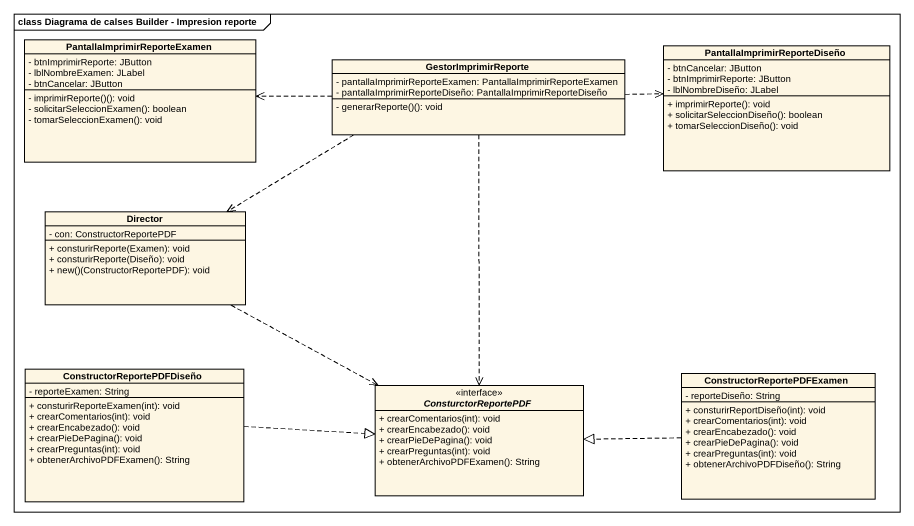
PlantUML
@startuml
mainframe class Diagrama de calses Builder - Impresion reporte
hide circle
hide empty members
skinparam classAttributeIconSize 0
class "PantallaImprimirReporteExamen" as PantallaImprimirReporteExame {
  - btnImprimirReporte: JButton
  - lblNombreExamen: JLabel
  - btnCancelar: JButton
  - imprimirReporte()(): void
  - solicitarSeleccionExamen(): boolean
  - tomarSeleccionExamen(): void
}
class "PantallaImprimirReporteDiseño" as PantallaImprimirReporteDiseñ {
  - btnCancelar: JButton
  - btnImprimirReporte: JButton
  - lblNombreDiseño: JLabel
  + imprimirReporte(): void
  + solicitarSeleccionDiseño(): boolean
  + tomarSeleccionDiseño(): void
}
class GestorImprimirReporte {
  - pantallaImprimirReporteExamen: PantallaImprimirReporteExamen
  - pantallaImprimirReporteDiseño: PantallaImprimirReporteDiseño
  - generarReporte()(): void
}
class Director {
  - con: ConstructorReportePDF
  + consturirReporte(Examen): void
  + consturirReporte(Diseño): void
  + new()(ConstructorReportePDF): void
}
class ConstructorReportePDFDiseño {
  - reporteExamen: String
  + consturirReporteExamen(int): void
  + crearComentarios(int): void
  + crearEncabezado(): void
  + crearPieDePagina(): void
  + crearPreguntas(int): void
  + obtenerArchivoPDFExamen(): String
}
interface ConsturctorReportePDF <<interface>> {
  + crearComentarios(int): void
  + crearEncabezado(): void
  + crearPieDePagina(): void
  + crearPreguntas(int): void
  + obtenerArchivoPDFExamen(): String
}
class ConstructorReportePDFExamen {
  - reporteDiseño: String
  + consturirReportDiseño(int): void
  + crearComentarios(int): void
  + crearEncabezado(): void
  + crearPieDePagina(): void
  + crearPreguntas(int): void
  + obtenerArchivoPDFDiseño(): String
}
GestorImprimirReporte .left.> PantallaImprimirReporteExame
GestorImprimirReporte .right.> PantallaImprimirReporteDiseñ
GestorImprimirReporte .left.> Director
GestorImprimirReporte ..> ConsturctorReportePDF
Director .right.> ConsturctorReportePDF
ConstructorReportePDFDiseño .right.|> ConsturctorReportePDF
ConstructorReportePDFExamen .left.|> ConsturctorReportePDF
@enduml
